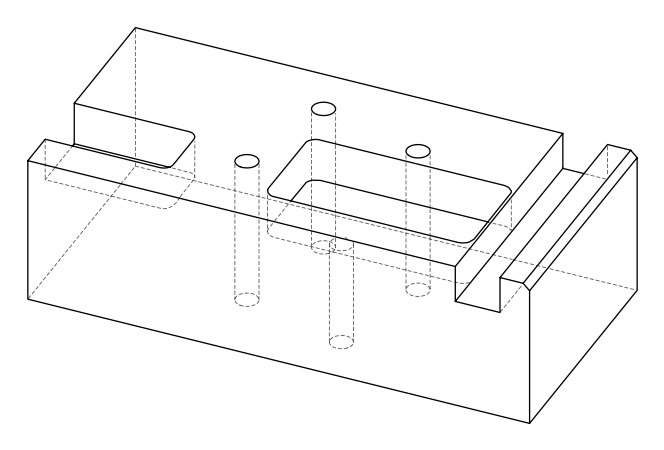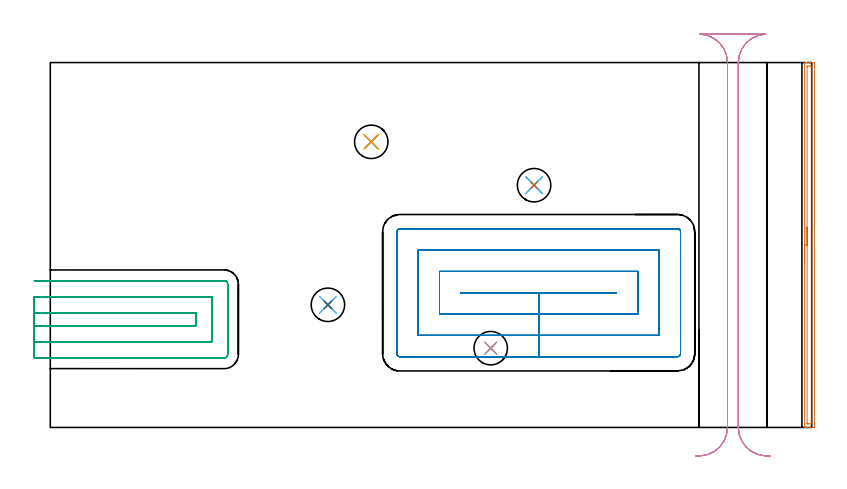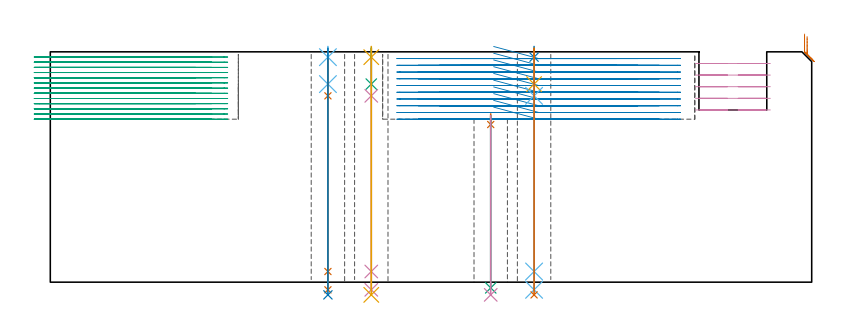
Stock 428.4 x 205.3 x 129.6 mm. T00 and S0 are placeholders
(PLAN: 19 operations, 15 tool changes, 61.9 min)
(1 AREA_MILL | FG_CHAMFER_SURFACE | UGT0205_001 | 3.48 min | 3105 mm3)
(2 MILL_RECTANGULAR_POCKET | POCKET_RECTANGULAR_STRAIGHT | NXT0201_012 | Follow Part, ap 4, ae 75% | 27.31 min | 582663 mm3)
(3 MILL_SLOT | SLOT_PARTIAL_RECTANGULAR | NXT0201_011 | Follow Part, ap 3, ae 75% | 20.67 min | 221580 mm3)
(4 MILL_RECTANGULAR_SLOT | SLOT_RECTANGULAR | UGT0201_004 | Follow Part, ap 8, ae 75% | 5.59 min | 255991 mm3)
(5 SPOT_DRILL | STEP1HOLE | NXT0321_9005460120000 | 0.05 min | 152 mm3)
(6 SPOT_DRILL_1 | STEP1HOLE_1 | NXT0321_9005460120000 | 0.05 min | 153 mm3)
(7 SPOT_DRILL_2 | STEP1HOLE_2 | NXT0321_9005460120000 | 0.06 min | 145 mm3)
(8 SPOT_DRILL_3 | STEP1HOLE_3 | NXT0321_9005460120000 | 0.05 min | 202 mm3)
(9 DRILL_BLIND_HOLE_INTO_CENTER | STEP1HOLE | NXT0301_092 | 0.08 min | 1694 mm3)
(10 GUN_DRILL_THROUGH_HOLE | STEP1HOLE | UGT0307_009 | 0.65 min | 12760 mm3)
(11 DRILL_TO_ENLARGE_THROUGH_HOLE | STEP1HOLE | UGT0301_256 | 0.56 min | 21266 mm3)
(12 DRILL_BLIND_HOLE_INTO_CENTER_1 | STEP1HOLE_1 | NXT0301_092 | 0.08 min | 1765 mm3)
(13 GUN_DRILL_THROUGH_HOLE_1 | STEP1HOLE_1 | UGT0307_009 | 0.65 min | 12684 mm3)
(14 DRILL_TO_ENLARGE_THROUGH_HOLE_1 | STEP1HOLE_1 | UGT0301_256 | 0.56 min | 21290 mm3)
(15 DRILL_THROUGH_HOLE_INTO_CENTER | STEP1HOLE_2 | NXT0301_065 | 0.4 min | 6222 mm3)
(16 DRILL_TO_ENLARGE_THROUGH_HOLE_2 | STEP1HOLE_2 | UGT0301_256 | 0.41 min | 19047 mm3)
(17 DRILL_BLIND_HOLE_INTO_CENTER_2 | STEP1HOLE_3 | NXT0301_092 | 0.08 min | 1677 mm3)
(18 GUN_DRILL_THROUGH_HOLE_2 | STEP1HOLE_3 | UGT0307_009 | 0.65 min | 12727 mm3)
(19 DRILL_TO_ENLARGE_THROUGH_HOLE_3 | STEP1HOLE_3 | UGT0301_256 | 0.56 min | 21265 mm3)
(TOOL UGT0205_001 | Chamfer Mill 20 x 3 x 45 deg. | D20 FL50 Z2)
(TOOL NXT0201_012 | ENDMILL 16mm [2P460-1600-NA 1630] | D16 FL38 Z6)
(TOOL NXT0201_011 | ENDMILL 12mm [2P460-1200-NA 1630] | D12 FL38 Z6)
(TOOL UGT0201_004 | End Mill 32 mm | D32 FL53 Z6)
(TOOL NXT0321_9005460120000 | NC Spot Drill, 142deg, 12mm, Carbide, Uncoated | D12 PA142 FL30 Z2)
(TOOL NXT0301_092 | Carbide Drill 12.1mm [860.1-1210-061A1-MM 2214] | D12.1 PA140 FL77 Z2)
(TOOL UGT0307_009 | Gun Drill 12 mm | D12 PA130 FL24 Z1)
(TOOL UGT0301_256 | Twist Drill 18.8 mm | D18.8 PA118 FL135 Z2)
(TOOL NXT0301_065 | Carbide Drill 9.4mm [860.1-0940-075A1-MM 2214] | D9.4 PA140 FL98 Z2)
(OP 1 AREA_MILL)
G17 G21 G94 G90
T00 M6
G54
G17 G0 G90 X424.4 Y92.65 S1061 M3
G43 Z139.6 H0
G94 G1 Y92.688 Z138.728 F250.
Y92.802 Z137.863
Y92.991 Z137.012
Y93.253 Z136.18
Y93.587 Z135.374
Y93.99 Z134.6
Y94.458 Z133.864
Y94.99 Z133.172
Y95.579 Z132.529
Y96.222 Z131.939
Y96.914 Z131.408
Y97.65 Z130.94
Y98.424 Z130.537
Y99.23 Z130.203
Y100.062 Z129.941
Y100.913 Z129.752
Y101.778 Z129.638
Y102.65 Z129.6
Y205.156
X424.403 Y205.291 Z129.588
X424.428 Y205.3 Z129.562
X424.744 Z129.255
X425.244 Z128.755
X425.819 Z128.176
X427.881 Z126.116
X428.481 Z125.514
X429.068 Z124.927
X429.368 Y205.298 Z124.627
X429.891 Y205.292 Z124.105
X429.893 Y205.238 Z124.103
X429.899 Y204.71 Z124.101
X429.9 Y204.175 Z124.1
Y0.947
X429.899 Y0.59 Z124.101
X429.893 Y0.062 Z124.103
X429.891 Y0.008 Z124.105
X429.368 Y0. Z124.627
X429.068 Z124.927
X428.481 Z125.514
X427.881 Z126.116
X427.594 Z126.403
X425.819 Z128.176
X425.245 Z128.754
X424.745 Z129.254
X424.428 Z129.562
X424.402 Y0.009 Z129.588
X424.4 Y0.144 Z129.6
Y102.65
X425.814 Z128.186
Y202.927
X425.819 Y203.29 Z128.181
X426.337 Y203.298 Z127.663
X427.594 Y203.3 Z126.406
X428.112 Y203.298 Z125.888
X428.481 Y203.29 Z125.519
X428.486 Y202.927 Z125.514
Y2.373
X428.481 Y2.01 Z125.519
X427.963 Y2.002 Z126.037
X426.706 Y2. Z127.294
X426.188 Y2.002 Z127.812
X425.819 Y2.01 Z128.181
X425.814 Y2.373 Z128.186
Y2.378
Y102.65
Y103.522 Z128.224
Y104.386 Z128.338
Y105.238 Z128.527
Y106.07 Z128.789
Y106.876 Z129.123
Y107.65 Z129.526
Y108.386 Z129.994
Y109.078 Z130.525
Y109.721 Z131.115
Y110.31 Z131.758
Y110.841 Z132.45
Y111.31 Z133.186
Y111.713 Z133.96
Y112.047 Z134.766
Y112.309 Z135.598
Y112.498 Z136.449
Y112.612 Z137.314
Y112.65 Z138.186
G0 Z139.6
M5
M2
(OP 2 MILL_RECTANGULAR_POCKET)
G17 G21 G94 G90
T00 M6
G54
G17 G0 G90 X249.459 Y75.8 S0 M3
G43 Z139.6 H1
Z132.6
G94 G1 X274.8 Z125.81 F250.
X318.6 F500.
X231.
X274.8
Y63.8
X330.6
Y87.8
X219.
Y63.8
X274.8
Y51.8
X342.6
Y99.8
X207.
Y51.8
X274.8
Y39.8
X352.9
G3 X354.6 Y41.5 R1.7
G1 Y110.1
G3 X352.9 Y111.8 R1.7
G1 X196.7
G3 X195. Y110.1 R1.7
G1 Y41.5
G3 X196.7 Y39.8 R1.7
G1 X274.8
X275.8
G0 X249.459 Y75.8 Z128.81
G1 X274.8 Z122.02 F250.
X318.6 F500.
X231.
X274.8
Y63.8
X330.6
Y87.8
X219.
Y63.8
X274.8
Y51.8
X342.6
Y99.8
X207.
Y51.8
X274.8
Y39.8
X352.9
G3 X354.6 Y41.5 R1.7
G1 Y110.1
G3 X352.9 Y111.8 R1.7
G1 X196.7
G3 X195. Y110.1 R1.7
G1 Y41.5
G3 X196.7 Y39.8 R1.7
G1 X274.8
X275.8
G0 X249.459 Y75.8 Z125.02
G1 X274.8 Z118.23 F250.
X318.6 F500.
X231.
X274.8
Y63.8
X330.6
Y87.8
X219.
Y63.8
X274.8
Y51.8
X342.6
Y99.8
X207.
Y51.8
X274.8
Y39.8
X352.9
G3 X354.6 Y41.5 R1.7
G1 Y110.1
G3 X352.9 Y111.8 R1.7
G1 X196.7
G3 X195. Y110.1 R1.7
G1 Y41.5
G3 X196.7 Y39.8 R1.7
G1 X274.8
X275.8
G0 X249.459 Y75.8 Z121.23
G1 X274.8 Z114.44 F250.
X318.6 F500.
X231.
X274.8
Y63.8
X330.6
Y87.8
X219.
Y63.8
X274.8
Y51.8
X342.6
Y99.8
X207.
Y51.8
X274.8
Y39.8
X352.9
G3 X354.6 Y41.5 R1.7
G1 Y110.1
G3 X352.9 Y111.8 R1.7
G1 X196.7
G3 X195. Y110.1 R1.7
G1 Y41.5
G3 X196.7 Y39.8 R1.7
G1 X274.8
X275.8
G0 X249.459 Y75.8 Z117.44
G1 X274.8 Z110.65 F250.
X318.6 F500.
X231.
X274.8
Y63.8
X330.6
Y87.8
X219.
Y63.8
X274.8
Y51.8
X342.6
Y99.8
X207.
Y51.8
X274.8
Y39.8
X352.9
G3 X354.6 Y41.5 R1.7
G1 Y110.1
G3 X352.9 Y111.8 R1.7
G1 X196.7
G3 X195. Y110.1 R1.7
G1 Y41.5
G3 X196.7 Y39.8 R1.7
G1 X274.8
X275.8
G0 X249.459 Y75.8 Z113.65
G1 X274.8 Z106.86 F250.
X318.6 F500.
X231.
X274.8
Y63.8
X330.6
Y87.8
X219.
Y63.8
X274.8
Y51.8
X342.6
Y99.8
X207.
Y51.8
X274.8
Y39.8
X352.9
G3 X354.6 Y41.5 R1.7
G1 Y110.1
G3 X352.9 Y111.8 R1.7
G1 X196.7
G3 X195. Y110.1 R1.7
G1 Y41.5
G3 X196.7 Y39.8 R1.7
G1 X274.8
X275.8
G0 X249.459 Y75.8 Z109.86
G1 X274.8 Z103.07 F250.
X318.6 F500.
X231.
X274.8
Y63.8
X330.6
Y87.8
X219.
Y63.8
X274.8
Y51.8
X342.6
Y99.8
X207.
Y51.8
X274.8
Y39.8
X352.9
G3 X354.6 Y41.5 R1.7
G1 Y110.1
G3 X352.9 Y111.8 R1.7
G1 X196.7
G3 X195. Y110.1 R1.7
G1 Y41.5
G3 X196.7 Y39.8 R1.7
G1 X274.8
X275.8
G0 X249.459 Y75.8 Z106.07
G1 X274.8 Z99.28 F250.
X318.6 F500.
X231.
X274.8
Y63.8
X330.6
Y87.8
X219.
Y63.8
X274.8
Y51.8
X342.6
Y99.8
X207.
Y51.8
X274.8
Y39.8
X352.9
G3 X354.6 Y41.5 R1.7
G1 Y110.1
G3 X352.9 Y111.8 R1.7
G1 X196.7
G3 X195. Y110.1 R1.7
G1 Y41.5
G3 X196.7 Y39.8 R1.7
G1 X274.8
X275.8
G0 X249.459 Y75.8 Z102.28
G1 X274.8 Z95.49 F250.
X318.6 F500.
X231.
X274.8
Y63.8
X330.6
Y87.8
X219.
Y63.8
X274.8
Y51.8
X342.6
Y99.8
X207.
Y51.8
X274.8
Y39.8
X352.9
G3 X354.6 Y41.5 R1.7
G1 Y110.1
G3 X352.9 Y111.8 R1.7
G1 X196.7
G3 X195. Y110.1 R1.7
G1 Y41.5
G3 X196.7 Y39.8 R1.7
G1 X274.8
X275.8
G0 X249.459 Y75.8 Z98.49
G1 X274.8 Z91.7 F250.
X318.6 F500.
X231.
X274.8
Y63.8
X330.6
Y87.8
X219.
Y63.8
X274.8
Y51.8
X342.6
Y99.8
X207.
Y51.8
X274.8
Y39.8
X352.9
G3 X354.6 Y41.5 R1.7
G1 Y110.1
G3 X352.9 Y111.8 R1.7
G1 X196.7
G3 X195. Y110.1 R1.7
G1 Y41.5
G3 X196.7 Y39.8 R1.7
G1 X274.8
X275.8
G0 Z139.6
M5
M2
(OP 3 MILL_SLOT)
G17 G21 G94 G90
T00 M6
G54
G17 G0 G90 X-9. Y57.1 S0 M3
G43 Z139.6 H1
Z126.685
G94 G1 X-6. F250.
X81.8 F500.
Y64.6
X-6.
X-9. F250.
Y48.1
X-6.
X90.8 F500.
Y73.6
X-6.
X-9. F250.
Y39.1
X-6.
X97.8 F500.
G3 X99.8 Y41.1 R2.
G1 Y80.6
G3 X97.8 Y82.6 R2.
G1 X-6.
X-9. F250.
G0 Y57.1 Z123.769
G1 X-6.
X81.8 F500.
Y64.6
X-6.
X-9. F250.
Y48.1
X-6.
X90.8 F500.
Y73.6
X-6.
X-9. F250.
Y39.1
X-6.
X97.8 F500.
G3 X99.8 Y41.1 R2.
G1 Y80.6
G3 X97.8 Y82.6 R2.
G1 X-6.
X-9. F250.
G0 Y57.1 Z120.854
G1 X-6.
X81.8 F500.
Y64.6
X-6.
X-9. F250.
Y48.1
X-6.
X90.8 F500.
Y73.6
X-6.
X-9. F250.
Y39.1
X-6.
X97.8 F500.
G3 X99.8 Y41.1 R2.
G1 Y80.6
G3 X97.8 Y82.6 R2.
G1 X-6.
X-9. F250.
G0 Y57.1 Z117.938
G1 X-6.
X81.8 F500.
Y64.6
X-6.
X-9. F250.
Y48.1
X-6.
X90.8 F500.
Y73.6
X-6.
X-9. F250.
Y39.1
X-6.
X97.8 F500.
G3 X99.8 Y41.1 R2.
G1 Y80.6
G3 X97.8 Y82.6 R2.
G1 X-6.
X-9. F250.
G0 Y57.1 Z115.023
G1 X-6.
X81.8 F500.
Y64.6
X-6.
X-9. F250.
Y48.1
X-6.
X90.8 F500.
Y73.6
X-6.
X-9. F250.
Y39.1
X-6.
X97.8 F500.
G3 X99.8 Y41.1 R2.
G1 Y80.6
G3 X97.8 Y82.6 R2.
G1 X-6.
X-9. F250.
G0 Y57.1 Z112.108
G1 X-6.
X81.8 F500.
Y64.6
X-6.
X-9. F250.
Y48.1
X-6.
X90.8 F500.
Y73.6
X-6.
X-9. F250.
Y39.1
X-6.
X97.8 F500.
G3 X99.8 Y41.1 R2.
G1 Y80.6
G3 X97.8 Y82.6 R2.
G1 X-6.
X-9. F250.
G0 Y57.1 Z109.192
G1 X-6.
X81.8 F500.
Y64.6
X-6.
X-9. F250.
Y48.1
X-6.
X90.8 F500.
Y73.6
X-6.
X-9. F250.
Y39.1
X-6.
X97.8 F500.
G3 X99.8 Y41.1 R2.
G1 Y80.6
G3 X97.8 Y82.6 R2.
G1 X-6.
X-9. F250.
G0 Y57.1 Z106.277
G1 X-6.
X81.8 F500.
Y64.6
X-6.
X-9. F250.
Y48.1
X-6.
X90.8 F500.
Y73.6
X-6.
X-9. F250.
Y39.1
X-6.
X97.8 F500.
G3 X99.8 Y41.1 R2.
G1 Y80.6
G3 X97.8 Y82.6 R2.
G1 X-6.
X-9. F250.
G0 Y57.1 Z103.362
G1 X-6.
X81.8 F500.
Y64.6
X-6.
X-9. F250.
Y48.1
X-6.
X90.8 F500.
Y73.6
X-6.
X-9. F250.
Y39.1
X-6.
X97.8 F500.
G3 X99.8 Y41.1 R2.
G1 Y80.6
G3 X97.8 Y82.6 R2.
G1 X-6.
X-9. F250.
G0 Y57.1 Z100.446
G1 X-6.
X81.8 F500.
Y64.6
X-6.
X-9. F250.
Y48.1
X-6.
X90.8 F500.
Y73.6
X-6.
X-9. F250.
Y39.1
X-6.
X97.8 F500.
G3 X99.8 Y41.1 R2.
G1 Y80.6
G3 X97.8 Y82.6 R2.
G1 X-6.
X-9. F250.
G0 Y57.1 Z97.531
G1 X-6.
X81.8 F500.
Y64.6
X-6.
X-9. F250.
Y48.1
X-6.
X90.8 F500.
Y73.6
X-6.
X-9. F250.
Y39.1
X-6.
X97.8 F500.
G3 X99.8 Y41.1 R2.
G1 Y80.6
G3 X97.8 Y82.6 R2.
G1 X-6.
X-9. F250.
G0 Y57.1 Z94.615
G1 X-6.
X81.8 F500.
Y64.6
X-6.
X-9. F250.
Y48.1
X-6.
X90.8 F500.
Y73.6
X-6.
X-9. F250.
Y39.1
X-6.
X97.8 F500.
G3 X99.8 Y41.1 R2.
G1 Y80.6
G3 X97.8 Y82.6 R2.
G1 X-6.
X-9. F250.
G0 Y57.1 Z91.7
G1 X-6.
X81.8 F500.
Y64.6
X-6.
X-9. F250.
Y48.1
X-6.
X90.8 F500.
Y73.6
X-6.
X-9. F250.
Y39.1
X-6.
X97.8 F500.
G3 X99.8 Y41.1 R2.
G1 Y80.6
G3 X97.8 Y82.6 R2.
G1 X-6.
X-9. F250.
G0 Z139.6
M5
M2
(OP 4 MILL_RECTANGULAR_SLOT)
G17 G21 G94 G90
T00 M6
G54
G17 G0 G90 X405.115 Y-16.154 S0 M3
G43 Z139.6 H0
Z123.06
G94 G1 X402.121 Y-15.97 F250.
G2 X387.1 Y0. R16. F500.
G1 Y205.3
G2 X402.534 Y221.29 R16.
G1 X365.566
G2 X381. Y205.3 R16.
G1 Y0.
G2 X365.979 Y-15.97 R16.
G1 X362.985 Y-16.154 F250.
G0 X405.115 Z116.52
G1 X402.121 Y-15.97
G2 X387.1 Y0. R16. F500.
G1 Y205.3
G2 X402.534 Y221.29 R16.
G1 X365.566
G2 X381. Y205.3 R16.
G1 Y0.
G2 X365.979 Y-15.97 R16.
G1 X362.985 Y-16.154 F250.
G0 X405.115 Z109.98
G1 X402.121 Y-15.97
G2 X387.1 Y0. R16. F500.
G1 Y205.3
G2 X402.534 Y221.29 R16.
G1 X365.566
G2 X381. Y205.3 R16.
G1 Y0.
G2 X365.979 Y-15.97 R16.
G1 X362.985 Y-16.154 F250.
G0 X405.115 Z103.44
G1 X402.121 Y-15.97
G2 X387.1 Y0. R16. F500.
G1 Y205.3
G2 X402.534 Y221.29 R16.
G1 X365.566
G2 X381. Y205.3 R16.
G1 Y0.
G2 X365.979 Y-15.97 R16.
G1 X362.985 Y-16.154 F250.
G0 X405.115 Z96.9
G1 X402.121 Y-15.97
G2 X387.1 Y0. R16. F500.
G1 Y205.3
G2 X402.534 Y221.29 R16.
G1 X365.566
G2 X381. Y205.3 R16.
G1 Y0.
G2 X365.979 Y-15.97 R16.
G1 X362.985 Y-16.154 F250.
G0 Z139.6
M5
M2
(OP 5 SPOT_DRILL)
G17 G21 G94 G90
T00 M6
G54
G17 G0 G90 X180.6 Y160.7 S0 M3
G43 Z139.6 H0
G94 G81 G98 Z126.6 F250. R132.6
G80
M5
M2
(OP 6 SPOT_DRILL_1)
G17 G21 G94 G90
T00 M6
G54
G17 G0 G90 X156.2 Y69. S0 M3
G43 Z139.6 H0
G94 G81 G98 Z126.6 F250. R132.6
G80
M5
M2
(OP 7 SPOT_DRILL_2)
G17 G21 G94 G90
T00 M6
G54
G17 G0 G90 X247.8 Y44.6 S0 M3
G43 Z139.6 H0
G94 G81 G98 Z88.7 F250. R94.7
G80
M5
M2
(OP 8 SPOT_DRILL_3)
G17 G21 G94 G90
T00 M6
G54
G17 G0 G90 X272.2 Y136.3 S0 M3
G43 Z139.6 H0
G94 G81 G98 Z126.6 F250. R132.6
G80
M5
M2
(OP 9 DRILL_BLIND_HOLE_INTO_CENTER)
G17 G21 G94 G90
T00 M6
G54
G17 G0 G90 X180.6 Y160.7 S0 M3
G43 Z139.6 H1
G94 G81 G98 Z111.45 F250. R131.6
G80
M5
M2
(OP 10 GUN_DRILL_THROUGH_HOLE)
G17 G21 G94 G90
T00 M6
G54
G17 G0 G90 X180.6 Y160.7 M8
G43 Z139.6 H0
Z125.619
S716 M3
G94 G1 Z104.836 F125. M26
G4 X.084
Z6. F250.
G4 X.084
Z-4.298 F125.
G4 X.084
M5
M9
G0 Z125.619
Z139.6
M2
(OP 11 DRILL_TO_ENLARGE_THROUGH_HOLE)
G17 G21 G94 G90
T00 M6
G54
G17 G0 G90 X180.6 Y160.7 S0 M3
G43 Z139.6 H0
G94 G73 G98 Z-7.148 F250. Q17.094 R131.6
G80
M5
M2
(OP 12 DRILL_BLIND_HOLE_INTO_CENTER_1)
G17 G21 G94 G90
T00 M6
G54
G17 G0 G90 X156.2 Y69. S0 M3
G43 Z139.6 H1
G94 G81 G98 Z111.45 F250. R131.6
G80
M5
M2
(OP 13 GUN_DRILL_THROUGH_HOLE_1)
G17 G21 G94 G90
T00 M6
G54
G17 G0 G90 X156.2 Y69. M8
G43 Z139.6 H0
Z125.619
S716 M3
G94 G1 Z104.836 F125. M26
G4 X.084
Z6. F250.
G4 X.084
Z-4.298 F125.
G4 X.084
M5
M9
G0 Z125.619
Z139.6
M2
(OP 14 DRILL_TO_ENLARGE_THROUGH_HOLE_1)
G17 G21 G94 G90
T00 M6
G54
G17 G0 G90 X156.2 Y69. S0 M3
G43 Z139.6 H0
G94 G73 G98 Z-7.148 F250. Q17.094 R131.6
G80
M5
M2
(OP 15 DRILL_THROUGH_HOLE_INTO_CENTER)
G17 G21 G94 G90
T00 M6
G54
G17 G0 G90 X247.8 Y44.6 S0 M3
G43 Z139.6 H1
G94 G73 G98 Z-3.211 F250. Q8.628 R93.7
G80
M5
M2
(OP 16 DRILL_TO_ENLARGE_THROUGH_HOLE_2)
G17 G21 G94 G90
T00 M6
G54
G17 G0 G90 X247.8 Y44.6 S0 M3
G43 Z139.6 H0
G94 G73 G98 Z-7.148 F250. Q16.475 R93.7
G80
M5
M2
(OP 17 DRILL_BLIND_HOLE_INTO_CENTER_2)
G17 G21 G94 G90
T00 M6
G54
G17 G0 G90 X272.2 Y136.3 S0 M3
G43 Z139.6 H1
G94 G81 G98 Z111.45 F250. R131.6
G80
M5
M2
(OP 18 GUN_DRILL_THROUGH_HOLE_2)
G17 G21 G94 G90
T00 M6
G54
G17 G0 G90 X272.2 Y136.3 M8
G43 Z139.6 H0
Z125.619
S716 M3
G94 G1 Z104.836 F125. M26
G4 X.084
Z6. F250.
G4 X.084
Z-4.298 F125.
G4 X.084
M5
M9
G0 Z125.619
Z139.6
M2
(OP 19 DRILL_TO_ENLARGE_THROUGH_HOLE_3)
G17 G21 G94 G90
T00 M6
G54
G17 G0 G90 X272.2 Y136.3 S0 M3
G43 Z139.6 H0
G94 G73 G98 Z-7.148 F250. Q17.094 R131.6
G80
M5
M2
